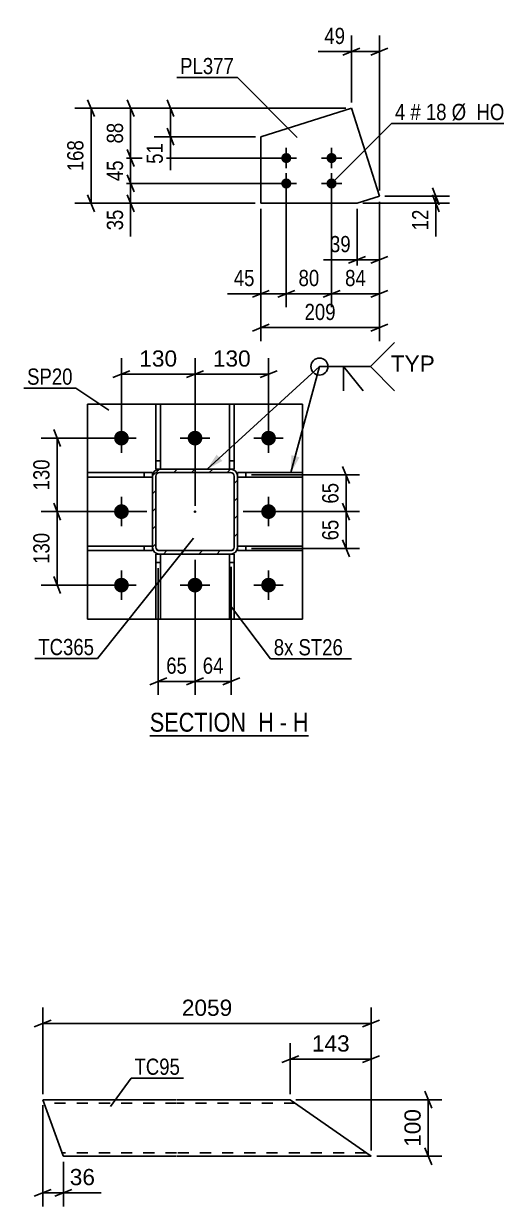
# Model space of a CAD drawing. Header units: millimetres. Extents: x 0 to 1189, y 0 to 841.
# Drawn here: x 601.3 to 684.8, y 238.6 to 447.7 of the extents above; entities that cross this region are included whole.
import ezdxf

# ---------------------------------------------------------------- set-up
doc = ezdxf.new("R2010")
doc.units = ezdxf.units.MM
doc.linetypes.add('DXK_LINE_DOT2', pattern=[3.9198, 1.9599, -1.9599])
doc.linetypes.add('DXK_LINE_DOT3', pattern=[5.9187, 2.979, -0.9799, 0.9799, -0.9799])
doc.styles.add('Arial', font='ARIAL.TTF', dxfattribs={"height": 0.2})
doc.styles.add('Arial Narrow', font='ARIALN.TTF', dxfattribs={"height": 0.2})

# ---------------------------------------------------------------- blocks, each defined once
blk = doc.blocks.new('Unknown-285407614-19 - 1730')
at = {"color": 6, "linetype": 'Continuous'}
blk.add_line((623.6, 321.77), (651.67, 321.77), dxfattribs=at)
at = {"color": 0, "linetype": 'Continuous'}
for points in [[(641.7, 322.52), (641.7, 326.02), (623.6, 326.02), (623.6, 322.52)], [(645.52, 322.52), (645.52, 326.02), (642.75, 326.02), (642.75, 322.52)], [(647.85, 322.52), (647.85, 326.02), (646.57, 326.02), (646.57, 322.52)], [(651.67, 322.52), (651.67, 326.02), (648.9, 326.02), (648.9, 322.52)]]:
    blk.add_wipeout(points, dxfattribs=at)
at = {"color": 7, "linetype": 'Continuous', "style": 'Arial Narrow'}
for s, p in [('SECTION ', (623.6, 322.52)), ('H', (642.75, 322.52)), ('H', (648.9, 322.52)), ('-', (646.57, 322.52))]:
    blk.add_text(s, height=3.34, dxfattribs=at).set_placement(p)
blk = doc.blocks.new('Part-285407614-1850 - 1730')
at = {"color": 2, "linetype": 'Continuous'}
for p, q in [((612.59, 355.34), (624.09, 355.34)), ((612.59, 355.34), (612.59, 354.54)), ((612.59, 354.54), (624.09, 354.54)), ((622.59, 354.54), (624.09, 354.54)), ((624.09, 354.54), (624.09, 355.14))]:
    blk.add_line(p, q, dxfattribs=at)
at = {"color": 7, "linetype": 'DXK_LINE_DOT2'}
for p, q in [((622.59, 355.34), (612.59, 355.34)), ((612.59, 354.54), (622.59, 354.54)), ((624.09, 355.34), (622.59, 355.34)), ((622.59, 355.34), (622.59, 354.54)), ((624.09, 355.34), (624.09, 355.34)), ((624.09, 355.34), (624.09, 355.14)), ((624.09, 354.54), (624.09, 354.54))]:
    blk.add_line(p, q, dxfattribs=at)
blk = doc.blocks.new('Part-285407614-1855 - 1730')
at = {"color": 2, "linetype": 'Continuous'}
for p, q in [((612.59, 368.34), (624.09, 368.34)), ((612.59, 368.34), (612.59, 367.54)), ((624.09, 368.34), (624.09, 367.74)), ((612.59, 367.54), (624.09, 367.54)), ((622.59, 367.54), (624.09, 367.54))]:
    blk.add_line(p, q, dxfattribs=at)
at = {"color": 7, "linetype": 'DXK_LINE_DOT2'}
for p, q in [((622.59, 368.34), (612.59, 368.34)), ((624.09, 368.34), (622.59, 368.34)), ((622.59, 368.34), (622.59, 367.54)), ((624.09, 368.34), (624.09, 368.34)), ((612.59, 367.54), (622.59, 367.54)), ((624.09, 367.74), (624.09, 367.54))]:
    blk.add_line(p, q, dxfattribs=at)
blk = doc.blocks.new('Part-285407614-1788 - 1730')
at = {"color": 2, "linetype": 'Continuous'}
for p, q in [((612.59, 380.44), (612.59, 380.44)), ((612.59, 342.44), (612.59, 380.44)), ((612.59, 380.44), (650.59, 380.44)), ((650.59, 380.44), (650.59, 380.44)), ((650.59, 380.44), (650.59, 342.44)), ((612.59, 342.44), (650.59, 342.44)), ((612.59, 342.44), (612.59, 342.44)), ((650.59, 342.44), (650.59, 342.44))]:
    blk.add_line(p, q, dxfattribs=at)
at = {"color": 7, "linetype": 'DXK_LINE_DOT2'}
for p, q in [((650.59, 380.44), (612.59, 380.44)), ((612.59, 342.44), (650.59, 342.44)), ((650.59, 342.44), (650.59, 342.44))]:
    blk.add_line(p, q, dxfattribs=at)
blk = doc.blocks.new('Part-285407614-1772 - 1730')
at = {"linetype": 'Continuous'}
h = blk.add_hatch(dxfattribs=at)
h.set_pattern_fill('', scale=0.7, style=0, pattern_type=0)
h.set_pattern_definition([(45, (625.2894, 368.941), (-1.57154, 1.57154), [])])
h.paths.add_polyline_path([(637.89, 368.94), (625.29, 368.94), (624.83, 368.85), (624.44, 368.59), (624.18, 368.2), (624.09, 367.74), (624.09, 355.14), (624.18, 354.68), (624.44, 354.29), (624.83, 354.03), (625.29, 353.94), (637.89, 353.94), (638.35, 354.03), (638.74, 354.29), (639, 354.68), (639.09, 355.14), (639.09, 367.74), (639, 368.2), (638.74, 368.59), (638.35, 368.85)])
h.paths.add_polyline_path([(638.44, 367.97), (638.49, 367.74), (638.49, 355.14), (638.44, 354.91), (638.31, 354.72), (638.12, 354.59), (637.89, 354.54), (625.29, 354.54), (625.06, 354.59), (624.87, 354.72), (624.74, 354.91), (624.69, 355.14), (624.69, 367.74), (624.74, 367.97), (624.87, 368.17), (625.06, 368.3), (625.29, 368.34), (637.89, 368.34), (638.12, 368.3), (638.31, 368.17)])
blk.add_hatch(color=246, dxfattribs=at).paths.add_polyline_path([(631.59, 361.34, -1), (631.59, 361.54, -1)])
at = {"color": 7, "linetype": 'DXK_LINE_DOT2'}
for p, q in [((624.09, 367.74), (624.18, 368.2)), ((624.83, 368.85), (625.29, 368.94)), ((625.29, 368.94), (637.89, 368.94)), ((625.29, 368.94), (625.29, 368.94)), ((637.89, 368.94), (637.89, 368.94)), ((637.89, 368.94), (638.35, 368.85)), ((639, 368.2), (639.09, 367.74)), ((624.09, 367.74), (624.09, 355.14)), ((624.74, 367.97), (624.69, 367.74)), ((624.69, 367.74), (624.69, 367.74)), ((624.69, 355.14), (624.69, 367.74)), ((624.74, 367.97), (624.74, 367.97)), ((638.44, 367.97), (638.44, 367.97)), ((638.49, 367.74), (638.44, 367.97)), ((638.49, 367.74), (638.49, 367.74)), ((638.49, 355.14), (638.49, 367.74)), ((639.09, 367.74), (639.09, 355.14)), ((624.18, 354.68), (624.09, 355.14)), ((624.18, 354.68), (624.18, 354.68)), ((624.69, 355.14), (624.69, 355.14)), ((624.69, 355.14), (624.74, 354.91)), ((624.74, 354.91), (624.87, 354.71)), ((624.87, 354.71), (625.06, 354.58)), ((625.06, 354.58), (625.29, 354.54)), ((625.29, 353.94), (625.28, 353.94)), ((625.29, 354.54), (625.29, 354.54)), ((625.29, 354.54), (637.89, 354.54)), ((625.49, 353.94), (625.29, 353.94)), ((625.29, 353.94), (625.29, 353.94)), ((637.89, 353.94), (637.69, 353.94)), ((637.89, 354.54), (638.12, 354.58)), ((637.89, 354.54), (637.89, 354.54)), ((637.89, 353.94), (637.89, 353.94)), ((637.9, 353.94), (637.89, 353.94)), ((638.12, 354.58), (638.31, 354.71)), ((638.31, 354.71), (638.44, 354.91)), ((638.44, 354.91), (638.49, 355.14)), ((638.49, 355.14), (638.49, 355.14)), ((639.09, 355.14), (639, 354.68)), ((639, 354.68), (639, 354.68))]:
    blk.add_line(p, q, dxfattribs=at)
at = {"color": 2, "linetype": 'Continuous'}
for p, q in [((624.18, 368.2), (624.09, 367.74)), ((625.29, 368.94), (624.83, 368.85)), ((624.87, 368.17), (625.06, 368.3)), ((625.06, 368.29), (624.87, 368.16)), ((625.29, 368.34), (625.06, 368.29)), ((625.06, 368.3), (625.29, 368.34)), ((625.29, 368.94), (637.89, 368.94)), ((625.29, 368.34), (625.29, 368.34)), ((625.29, 368.34), (637.89, 368.34)), ((625.29, 368.34), (637.89, 368.34)), ((638.35, 368.85), (637.89, 368.94)), ((637.89, 368.34), (637.89, 368.34)), ((638.12, 368.29), (637.89, 368.34)), ((637.89, 368.34), (638.12, 368.3)), ((638.12, 368.3), (638.31, 368.17)), ((638.31, 368.16), (638.12, 368.29)), ((639.09, 367.74), (639, 368.2)), ((624.09, 355.14), (624.09, 367.74)), ((624.69, 367.74), (624.74, 367.97)), ((624.69, 355.14), (624.69, 367.74)), ((624.74, 367.97), (624.87, 368.17)), ((624.87, 368.16), (624.74, 367.97)), ((638.31, 368.17), (638.44, 367.97)), ((638.44, 367.97), (638.31, 368.16)), ((638.44, 367.97), (638.49, 367.74)), ((638.49, 355.14), (638.49, 367.74)), ((639.09, 355.14), (639.09, 367.74)), ((624.09, 355.14), (624.18, 354.68)), ((624.74, 354.91), (624.69, 355.14)), ((624.87, 354.72), (624.74, 354.91)), ((625.28, 353.94), (624.83, 354.03)), ((624.83, 354.03), (625.29, 353.94)), ((625.06, 354.59), (624.87, 354.72)), ((625.29, 354.54), (625.06, 354.59)), ((625.29, 354.54), (637.89, 354.54)), ((625.29, 353.94), (637.89, 353.94)), ((637.69, 353.94), (625.49, 353.94)), ((638.12, 354.59), (637.89, 354.54)), ((637.89, 353.94), (638.35, 354.03)), ((638.35, 354.03), (637.9, 353.94)), ((638.31, 354.72), (638.12, 354.59)), ((638.44, 354.91), (638.31, 354.72)), ((638.49, 355.14), (638.44, 354.91)), ((639, 354.68), (639.09, 355.14))]:
    blk.add_line(p, q, dxfattribs=at)
at = {"color": 7, "linetype": 'DXK_LINE_DOT3'}
blk.add_line((631.59, 361.44), (631.59, 361.44), dxfattribs=at)
at = {"color": 246, "linetype": 'DXK_LINE_DOT2'}
blk.add_line((631.59, 361.44), (631.59, 361.44), dxfattribs=at)
at = {"color": 246, "linetype": 'Continuous'}
blk.add_circle((631.59, 361.44), 0.1, dxfattribs=at)
at = {"color": 7, "linetype": 'DXK_LINE_DOT2'}
for centre, start, end in [((625.29, 367.74), 112.5, 157.5), ((637.89, 367.74), 22.5, 67.5), ((625.29, 355.14), 224.7553, 225), ((637.89, 355.14), 314.9999, 315.2446)]:
    blk.add_arc(centre, 1.2, start, end, dxfattribs=at)
at = {"color": 2, "linetype": 'Continuous'}
for centre, start, end in [((625.29, 367.74), 112.5, 157.5), ((637.89, 367.74), 22.5, 67.5), ((625.29, 355.14), 202.5, 224.7553), ((625.29, 355.14), 202.5, 247.5), ((625.29, 355.14), 225, 247.5), ((637.89, 355.14), 292.5, 337.5), ((637.89, 355.14), 292.5, 315), ((637.89, 355.14), 315.2447, 337.5)]:
    blk.add_arc(centre, 1.2, start, end, dxfattribs=at)
blk = doc.blocks.new('Part-285407614-1860 - 1730')
at = {"color": 2, "linetype": 'Continuous'}
for p, q in [((639.09, 355.34), (650.59, 355.34)), ((639.09, 355.14), (639.09, 354.54)), ((639.09, 354.54), (640.59, 354.54)), ((650.59, 354.54), (639.09, 354.54)), ((650.59, 354.54), (650.59, 355.34))]:
    blk.add_line(p, q, dxfattribs=at)
at = {"color": 7, "linetype": 'DXK_LINE_DOT2'}
for p, q in [((639.09, 355.34), (639.09, 355.14)), ((640.59, 355.34), (639.09, 355.34)), ((639.09, 354.54), (639.09, 354.54)), ((639.09, 354.54), (639.09, 354.54)), ((640.59, 354.54), (640.59, 355.34)), ((650.59, 355.34), (640.59, 355.34)), ((640.59, 354.54), (650.59, 354.54))]:
    blk.add_line(p, q, dxfattribs=at)
blk = doc.blocks.new('Part-285407614-1865 - 1730')
at = {"color": 2, "linetype": 'Continuous'}
for p, q in [((639.09, 368.34), (639.09, 367.74)), ((639.09, 368.34), (650.59, 368.34)), ((650.59, 367.54), (650.59, 368.34)), ((639.09, 367.54), (640.59, 367.54)), ((650.59, 367.54), (639.09, 367.54))]:
    blk.add_line(p, q, dxfattribs=at)
at = {"color": 7, "linetype": 'DXK_LINE_DOT2'}
for p, q in [((640.59, 368.34), (639.09, 368.34)), ((640.59, 367.54), (640.59, 368.34)), ((650.59, 368.34), (640.59, 368.34)), ((639.09, 367.74), (639.09, 367.54)), ((639.09, 367.54), (639.09, 367.54)), ((640.59, 367.54), (650.59, 367.54))]:
    blk.add_line(p, q, dxfattribs=at)
blk = doc.blocks.new('Part-285407614-1870 - 1730')
at = {"color": 2, "linetype": 'Continuous'}
for p, q in [((624.69, 353.94), (624.69, 342.44)), ((625.29, 353.94), (624.69, 353.94)), ((625.49, 353.94), (625.49, 342.44)), ((625.49, 342.44), (624.69, 342.44))]:
    blk.add_line(p, q, dxfattribs=at)
at = {"color": 7, "linetype": 'DXK_LINE_DOT2'}
for p, q in [((624.69, 353.94), (625.49, 353.94)), ((625.49, 353.94), (625.29, 353.94)), ((624.69, 352.44), (625.49, 352.44))]:
    blk.add_line(p, q, dxfattribs=at)
blk = doc.blocks.new('Part-285407614-1875 - 1730')
at = {"color": 2, "linetype": 'Continuous'}
for p, q in [((637.69, 353.94), (637.69, 342.44)), ((638.49, 353.94), (637.89, 353.94)), ((638.49, 353.94), (638.49, 342.44)), ((638.49, 342.44), (637.69, 342.44))]:
    blk.add_line(p, q, dxfattribs=at)
at = {"color": 7, "linetype": 'DXK_LINE_DOT2'}
for p, q in [((637.69, 353.94), (638.49, 353.94)), ((637.89, 353.94), (637.69, 353.94)), ((637.69, 352.44), (638.49, 352.44))]:
    blk.add_line(p, q, dxfattribs=at)
blk = doc.blocks.new('Part-285407614-1880 - 1730')
at = {"color": 2, "linetype": 'Continuous'}
for p, q in [((624.69, 368.94), (624.69, 380.44)), ((624.69, 380.44), (625.49, 380.44)), ((625.49, 368.94), (625.49, 380.44)), ((625.28, 368.94), (624.69, 368.94)), ((625.29, 368.94), (624.69, 368.94))]:
    blk.add_line(p, q, dxfattribs=at)
at = {"color": 7, "linetype": 'DXK_LINE_DOT2'}
for p, q in [((624.69, 370.44), (625.49, 370.44)), ((624.69, 368.94), (624.69, 368.94)), ((625.49, 368.94), (625.28, 368.94)), ((625.49, 368.94), (625.29, 368.94)), ((625.49, 368.94), (625.49, 368.94))]:
    blk.add_line(p, q, dxfattribs=at)
blk = doc.blocks.new('Part-285407614-1885 - 1730')
at = {"color": 2, "linetype": 'Continuous'}
for p, q in [((637.69, 368.94), (637.69, 380.44)), ((637.69, 380.44), (638.49, 380.44)), ((638.49, 368.94), (638.49, 380.44)), ((638.49, 368.94), (637.89, 368.94)), ((638.49, 368.94), (637.9, 368.94))]:
    blk.add_line(p, q, dxfattribs=at)
at = {"color": 7, "linetype": 'DXK_LINE_DOT2'}
for p, q in [((637.69, 370.44), (638.49, 370.44)), ((637.69, 368.94), (637.69, 368.94)), ((637.9, 368.94), (637.69, 368.94)), ((637.89, 368.94), (637.69, 368.94)), ((638.49, 368.94), (638.49, 368.94))]:
    blk.add_line(p, q, dxfattribs=at)
blk = doc.blocks.new('Bolt-285407614-1898 - 1730')
at = {"linetype": 'Continuous'}
for points in [[(618.59, 373.14), (618.32, 373.17), (618.06, 373.25), (617.83, 373.39), (617.62, 373.57), (617.46, 373.79), (617.35, 374.04), (617.3, 374.3), (617.3, 374.57), (617.35, 374.84), (617.46, 375.09), (617.62, 375.31), (617.83, 375.49), (618.06, 375.63), (618.32, 375.71), (618.59, 375.74), (618.86, 375.71), (619.12, 375.63), (619.35, 375.49), (619.56, 375.31), (619.72, 375.09), (619.83, 374.84), (619.88, 374.57), (619.88, 374.3), (619.83, 374.04), (619.72, 373.79), (619.56, 373.57), (619.35, 373.39), (619.12, 373.25), (618.86, 373.17)], [(631.59, 373.14), (631.32, 373.17), (631.06, 373.25), (630.83, 373.39), (630.62, 373.57), (630.46, 373.79), (630.35, 374.04), (630.3, 374.3), (630.3, 374.57), (630.35, 374.84), (630.46, 375.09), (630.62, 375.31), (630.83, 375.49), (631.06, 375.63), (631.32, 375.71), (631.59, 375.74), (631.86, 375.71), (632.12, 375.63), (632.35, 375.49), (632.56, 375.31), (632.72, 375.09), (632.83, 374.84), (632.88, 374.57), (632.88, 374.3), (632.83, 374.04), (632.72, 373.79), (632.56, 373.57), (632.35, 373.39), (632.12, 373.25), (631.86, 373.17)], [(644.59, 373.14), (644.32, 373.17), (644.06, 373.25), (643.83, 373.39), (643.62, 373.57), (643.46, 373.79), (643.35, 374.04), (643.3, 374.3), (643.3, 374.57), (643.35, 374.84), (643.46, 375.09), (643.62, 375.31), (643.83, 375.49), (644.06, 375.63), (644.32, 375.71), (644.59, 375.74), (644.86, 375.71), (645.12, 375.63), (645.35, 375.49), (645.56, 375.31), (645.72, 375.09), (645.83, 374.84), (645.88, 374.57), (645.88, 374.3), (645.83, 374.04), (645.72, 373.79), (645.56, 373.57), (645.35, 373.39), (645.12, 373.25), (644.86, 373.17)], [(618.59, 360.14), (618.32, 360.17), (618.06, 360.25), (617.83, 360.39), (617.62, 360.57), (617.46, 360.79), (617.35, 361.04), (617.3, 361.3), (617.3, 361.57), (617.35, 361.84), (617.46, 362.09), (617.62, 362.31), (617.83, 362.49), (618.06, 362.63), (618.32, 362.71), (618.59, 362.74), (618.86, 362.71), (619.12, 362.63), (619.35, 362.49), (619.56, 362.31), (619.72, 362.09), (619.83, 361.84), (619.88, 361.57), (619.88, 361.3), (619.83, 361.04), (619.72, 360.79), (619.56, 360.57), (619.35, 360.39), (619.12, 360.25), (618.86, 360.17)], [(644.59, 360.14), (644.32, 360.17), (644.06, 360.25), (643.83, 360.39), (643.62, 360.57), (643.46, 360.79), (643.35, 361.04), (643.3, 361.3), (643.3, 361.57), (643.35, 361.84), (643.46, 362.09), (643.62, 362.31), (643.83, 362.49), (644.06, 362.63), (644.32, 362.71), (644.59, 362.74), (644.86, 362.71), (645.12, 362.63), (645.35, 362.49), (645.56, 362.31), (645.72, 362.09), (645.83, 361.84), (645.88, 361.57), (645.88, 361.3), (645.83, 361.04), (645.72, 360.79), (645.56, 360.57), (645.35, 360.39), (645.12, 360.25), (644.86, 360.17)], [(618.59, 347.14), (618.32, 347.17), (618.06, 347.25), (617.83, 347.39), (617.62, 347.57), (617.46, 347.79), (617.35, 348.04), (617.3, 348.3), (617.3, 348.57), (617.35, 348.84), (617.46, 349.09), (617.62, 349.31), (617.83, 349.49), (618.06, 349.63), (618.32, 349.71), (618.59, 349.74), (618.86, 349.71), (619.12, 349.63), (619.35, 349.49), (619.56, 349.31), (619.72, 349.09), (619.83, 348.84), (619.88, 348.57), (619.88, 348.3), (619.83, 348.04), (619.72, 347.79), (619.56, 347.57), (619.35, 347.39), (619.12, 347.25), (618.86, 347.17)], [(631.59, 347.14), (631.32, 347.17), (631.06, 347.25), (630.83, 347.39), (630.62, 347.57), (630.46, 347.79), (630.35, 348.04), (630.3, 348.3), (630.3, 348.57), (630.35, 348.84), (630.46, 349.09), (630.62, 349.31), (630.83, 349.49), (631.06, 349.63), (631.32, 349.71), (631.59, 349.74), (631.86, 349.71), (632.12, 349.63), (632.35, 349.49), (632.56, 349.31), (632.72, 349.09), (632.83, 348.84), (632.88, 348.57), (632.88, 348.3), (632.83, 348.04), (632.72, 347.79), (632.56, 347.57), (632.35, 347.39), (632.12, 347.25), (631.86, 347.17)], [(644.59, 347.14), (644.32, 347.17), (644.06, 347.25), (643.83, 347.39), (643.62, 347.57), (643.46, 347.79), (643.35, 348.04), (643.3, 348.3), (643.3, 348.57), (643.35, 348.84), (643.46, 349.09), (643.62, 349.31), (643.83, 349.49), (644.06, 349.63), (644.32, 349.71), (644.59, 349.74), (644.86, 349.71), (645.12, 349.63), (645.35, 349.49), (645.56, 349.31), (645.72, 349.09), (645.83, 348.84), (645.88, 348.57), (645.88, 348.3), (645.83, 348.04), (645.72, 347.79), (645.56, 347.57), (645.35, 347.39), (645.12, 347.25), (644.86, 347.17)]]:
    blk.add_hatch(color=1, dxfattribs=at).paths.add_polyline_path(points)
at = {"color": 1, "linetype": 'Continuous'}
for p, q in [((618.59, 377.04), (618.59, 371.84)), ((631.59, 377.04), (631.59, 371.84)), ((644.59, 377.04), (644.59, 371.84)), ((621.19, 374.44), (615.99, 374.44)), ((634.19, 374.44), (628.99, 374.44)), ((647.19, 374.44), (641.99, 374.44)), ((618.59, 364.04), (618.59, 358.84)), ((644.59, 364.04), (644.59, 358.84)), ((621.19, 361.44), (615.99, 361.44)), ((647.19, 361.44), (641.99, 361.44)), ((618.59, 351.04), (618.59, 345.84)), ((631.59, 351.04), (631.59, 345.84)), ((644.59, 351.04), (644.59, 345.84)), ((621.19, 348.44), (615.99, 348.44)), ((634.19, 348.44), (628.99, 348.44)), ((647.19, 348.44), (641.99, 348.44))]:
    blk.add_line(p, q, dxfattribs=at)
blk = doc.blocks.new('Bolt-285407614-8627 - 8593')
at = {"linetype": 'Continuous'}
for points in [[(646.82, 423.98, -1), (648.62, 423.98, -1)], [(654.82, 423.98, -1), (656.62, 423.98, -1)], [(646.82, 419.48, -1), (648.62, 419.48, -1)], [(654.82, 419.48, -1), (656.62, 419.48, -1)]]:
    blk.add_hatch(color=1, dxfattribs=at).paths.add_polyline_path(points)
at = {"color": 1, "linetype": 'Continuous'}
for p, q in [((647.72, 422.18), (647.72, 425.78)), ((655.72, 422.18), (655.72, 425.78)), ((649.52, 423.98), (645.92, 423.98)), ((657.52, 423.98), (653.92, 423.98)), ((647.72, 417.68), (647.72, 421.28)), ((655.72, 417.68), (655.72, 421.28)), ((649.52, 419.48), (645.92, 419.48)), ((657.52, 419.48), (653.92, 419.48))]:
    blk.add_line(p, q, dxfattribs=at)
blk = doc.blocks.new('Part-285407614-8632 - 8593')
at = {"color": 2, "linetype": 'Continuous'}
for p, q in [((659.23, 432.8), (643.25, 427.74)), ((664.16, 417.23), (659.23, 432.8)), ((643.25, 427.74), (643.22, 415.98)), ((660.22, 415.98), (664.16, 417.23)), ((643.22, 415.98), (660.22, 415.98))]:
    blk.add_line(p, q, dxfattribs=at)
blk = doc.blocks.new('Part-285407614-8760 - 8754')
at = {"color": 2, "linetype": 'Continuous'}
for p, q in [((628.33, 257.43), (604.69, 257.43)), ((608.3, 247.52), (604.69, 257.43)), ((648.43, 257.43), (628.43, 257.43)), ((648.43, 257.43), (662.71, 247.43)), ((608.33, 247.43), (608.3, 247.52)), ((628.33, 247.43), (608.33, 247.43)), ((662.71, 247.43), (628.43, 247.43))]:
    blk.add_line(p, q, dxfattribs=at)
at = {"color": 7, "linetype": 'DXK_LINE_DOT2'}
for p, q in [((628.33, 256.83), (604.91, 256.83)), ((649.29, 256.83), (628.43, 256.83)), ((628.33, 248.03), (608.11, 248.03)), ((608.33, 247.43), (608.3, 247.52)), ((661.86, 248.03), (628.43, 248.03))]:
    blk.add_line(p, q, dxfattribs=at)
blk = doc.blocks.new('StraightDimension-285407614-1914 - 1730')
at = {"color": 7, "linetype": 'Continuous'}
for p, q in [((607.83, 372.94), (606.63, 375.94)), ((617.59, 374.44), (604.38, 374.44)), ((607.23, 361.44), (607.23, 374.44)), ((606.63, 362.94), (607.83, 359.94)), ((623.09, 361.44), (604.38, 361.44))]:
    blk.add_line(p, q, dxfattribs=at)
at = {"color": 0}
blk.add_wipeout([(606.48, 371.28), (602.28, 371.28), (602.28, 364.6), (606.48, 364.6)], dxfattribs=at)
at = {"color": 3, "style": 'Arial Narrow'}
blk.add_text('130', height=2.863, rotation=90.0002, dxfattribs=at).set_placement((605.88, 365.2))
blk = doc.blocks.new('StraightDimension-285407614-1922 - 1730')
at = {"color": 7, "linetype": 'Continuous'}
for p, q in [((607.83, 359.94), (606.63, 362.94)), ((623.09, 361.44), (604.38, 361.44)), ((607.23, 348.44), (607.23, 361.44)), ((606.63, 349.94), (607.83, 346.94)), ((617.59, 348.44), (604.38, 348.44))]:
    blk.add_line(p, q, dxfattribs=at)
at = {"color": 0}
blk.add_wipeout([(606.48, 358.28), (602.28, 358.28), (602.28, 351.6), (606.48, 351.6)], dxfattribs=at)
at = {"color": 3, "style": 'Arial Narrow'}
blk.add_text('130', height=2.863, rotation=90.0002, dxfattribs=at).set_placement((605.88, 352.2))
blk = doc.blocks.new('StraightDimension-285407614-1934 - 1730')
at = {"color": 7, "linetype": 'Continuous'}
for p, q in [((657.68, 362.94), (658.88, 359.94)), ((640.09, 361.44), (660.68, 361.44)), ((658.28, 354.94), (658.28, 361.44)), ((658.88, 353.44), (657.68, 356.44)), ((641.59, 354.94), (660.68, 354.94))]:
    blk.add_line(p, q, dxfattribs=at)
at = {"color": 0}
blk.add_wipeout([(657.53, 360.62), (653.33, 360.62), (653.33, 355.76), (657.53, 355.76)], dxfattribs=at)
at = {"color": 3, "style": 'Arial Narrow'}
blk.add_text('65', height=2.863, rotation=90.0002, dxfattribs=at).set_placement((656.93, 356.36))
blk = doc.blocks.new('StraightDimension-285407614-1939 - 1730')
at = {"color": 7, "linetype": 'Continuous'}
for p, q in [((657.68, 369.44), (658.88, 366.44)), ((641.59, 367.94), (660.68, 367.94)), ((658.28, 361.44), (658.28, 367.94)), ((658.88, 359.94), (657.68, 362.94)), ((640.09, 361.44), (660.68, 361.44))]:
    blk.add_line(p, q, dxfattribs=at)
at = {"color": 0}
blk.add_wipeout([(657.53, 367.12), (653.33, 367.12), (653.33, 362.26), (657.53, 362.26)], dxfattribs=at)
at = {"color": 3, "style": 'Arial Narrow'}
blk.add_text('65', height=2.863, rotation=90.0002, dxfattribs=at).set_placement((656.93, 362.86))
blk = doc.blocks.new('StraightDimension-285407614-1944 - 1730')
at = {"color": 7, "linetype": 'Continuous'}
for p, q in [((631.59, 352.94), (631.59, 329.02)), ((638, 351.66), (638, 329.02)), ((630.09, 330.82), (633.09, 332.02)), ((631.59, 331.42), (638, 331.42)), ((639.5, 332.02), (636.5, 330.82))]:
    blk.add_line(p, q, dxfattribs=at)
at = {"color": 0}
blk.add_wipeout([(637.22, 332.17), (637.22, 336.37), (632.36, 336.37), (632.36, 332.17)], dxfattribs=at)
at = {"color": 3, "style": 'Arial Narrow'}
blk.add_text('64', height=2.863, dxfattribs=at).set_placement((632.96, 332.77))
blk = doc.blocks.new('StraightDimension-285407614-41133 - 1730')
at = {"color": 7, "linetype": 'Continuous'}
for p, q in [((618.59, 375.44), (618.59, 388.59)), ((631.59, 362.44), (631.59, 388.59)), ((620.09, 386.34), (617.09, 385.14)), ((618.59, 385.74), (631.59, 385.74)), ((630.09, 385.14), (633.09, 386.34))]:
    blk.add_line(p, q, dxfattribs=at)
at = {"color": 0}
blk.add_wipeout([(629.02, 386.49), (629.02, 390.69), (621.15, 390.69), (621.15, 386.49)], dxfattribs=at)
at = {"color": 3, "style": 'Arial'}
blk.add_text('130', height=2.865, dxfattribs=at).set_placement((621.75, 387.09))
blk = doc.blocks.new('StraightDimension-285407614-1952 - 1730')
at = {"color": 7, "linetype": 'Continuous'}
for p, q in [((625.09, 351.44), (625.09, 329.02)), ((631.59, 352.94), (631.59, 329.02)), ((623.59, 330.82), (626.59, 332.02)), ((625.09, 331.42), (631.59, 331.42)), ((633.09, 332.02), (630.09, 330.82))]:
    blk.add_line(p, q, dxfattribs=at)
at = {"color": 0}
blk.add_wipeout([(630.77, 332.17), (630.77, 336.37), (625.91, 336.37), (625.91, 332.17)], dxfattribs=at)
at = {"color": 3, "style": 'Arial Narrow'}
blk.add_text('65', height=2.863, dxfattribs=at).set_placement((626.51, 332.77))
blk = doc.blocks.new('StraightDimension-285407614-41132 - 1730')
at = {"color": 7, "linetype": 'Continuous'}
for p, q in [((631.59, 362.44), (631.59, 388.59)), ((644.59, 375.44), (644.59, 388.59)), ((633.09, 386.34), (630.09, 385.14)), ((631.59, 385.74), (644.59, 385.74)), ((643.09, 385.14), (646.09, 386.34))]:
    blk.add_line(p, q, dxfattribs=at)
at = {"color": 0}
blk.add_wipeout([(642.02, 386.49), (642.02, 390.69), (634.15, 390.69), (634.15, 386.49)], dxfattribs=at)
at = {"color": 3, "style": 'Arial'}
blk.add_text('130', height=2.865, dxfattribs=at).set_placement((634.75, 387.09))
blk = doc.blocks.new('StraightDimension-285407614-8663 - 8593')
at = {"color": 7, "linetype": 'Continuous'}
for p, q in [((619.62, 434.3), (620.82, 431.3)), ((658.23, 432.8), (617.37, 432.8)), ((620.22, 423.98), (620.22, 432.8)), ((620.82, 422.48), (619.62, 425.48)), ((646.72, 423.98), (617.37, 423.98))]:
    blk.add_line(p, q, dxfattribs=at)
at = {"color": 0}
blk.add_wipeout([(619.47, 430.82), (615.27, 430.82), (615.27, 425.96), (619.47, 425.96)], dxfattribs=at)
at = {"color": 3, "style": 'Arial Narrow'}
blk.add_text('88', height=2.863, rotation=90.0002, dxfattribs=at).set_placement((618.87, 426.56))
blk = doc.blocks.new('StraightDimension-285407614-8643 - 8593')
at = {"color": 7, "linetype": 'Continuous'}
for p, q in [((619.62, 420.98), (620.82, 417.98)), ((646.72, 419.48), (617.37, 419.48)), ((620.22, 415.98), (620.22, 419.48)), ((620.82, 414.48), (619.62, 417.48)), ((642.22, 415.98), (617.37, 415.98))]:
    blk.add_line(p, q, dxfattribs=at)
at = {"color": 0}
blk.add_wipeout([(619.47, 415.46), (615.27, 415.46), (615.27, 410.6), (619.47, 410.6)], dxfattribs=at)
at = {"color": 7, "linetype": 'Continuous'}
blk.add_line((620.22, 415.98), (620.22, 410.08), dxfattribs=at)
blk.add_line((620.22, 415.98), (620.22, 410.08), dxfattribs=at)
at = {"color": 3, "style": 'Arial Narrow'}
blk.add_text('35', height=2.863, rotation=90.0002, dxfattribs=at).set_placement((618.87, 411.2))
blk = doc.blocks.new('StraightDimension-285407614-8691 - 8593')
at = {"color": 7, "linetype": 'Continuous'}
for p, q in [((647.72, 418.48), (647.72, 397.58)), ((655.72, 418.48), (655.72, 397.58)), ((646.22, 399.38), (649.22, 400.58)), ((647.72, 399.98), (655.72, 399.98)), ((657.22, 400.58), (654.22, 399.38))]:
    blk.add_line(p, q, dxfattribs=at)
at = {"color": 0}
blk.add_wipeout([(654.15, 400.73), (654.15, 404.93), (649.29, 404.93), (649.29, 400.73)], dxfattribs=at)
at = {"color": 3, "style": 'Arial Narrow'}
blk.add_text('80', height=2.863, dxfattribs=at).set_placement((649.89, 401.33))
blk = doc.blocks.new('StraightDimension-285407614-8634 - 8593')
at = {"color": 7, "linetype": 'Continuous'}
for p, q in [((613.82, 431.3), (612.62, 434.3)), ((658.23, 432.8), (610.37, 432.8)), ((613.22, 415.98), (613.22, 432.8)), ((612.62, 417.48), (613.82, 414.48)), ((642.22, 415.98), (610.37, 415.98))]:
    blk.add_line(p, q, dxfattribs=at)
at = {"color": 0}
blk.add_wipeout([(612.47, 427.73), (608.27, 427.73), (608.27, 421.05), (612.47, 421.05)], dxfattribs=at)
at = {"color": 3, "style": 'Arial Narrow'}
blk.add_text('168', height=2.863, rotation=90.0002, dxfattribs=at).set_placement((611.87, 421.65))
blk = doc.blocks.new('StraightDimension-285407614-8653 - 8593')
at = {"color": 7, "linetype": 'Continuous'}
for p, q in [((619.62, 425.48), (620.82, 422.48)), ((646.72, 423.98), (617.37, 423.98)), ((620.22, 419.48), (620.22, 423.98)), ((620.82, 417.98), (619.62, 420.98)), ((646.72, 419.48), (617.37, 419.48))]:
    blk.add_line(p, q, dxfattribs=at)
at = {"color": 0}
blk.add_wipeout([(619.47, 424.16), (615.27, 424.16), (615.27, 419.3), (619.47, 419.3)], dxfattribs=at)
at = {"color": 3, "style": 'Arial Narrow'}
blk.add_text('45', height=2.863, rotation=90.0002, dxfattribs=at).set_placement((618.87, 419.9))
blk = doc.blocks.new('StraightDimension-285407614-8672 - 8593')
at = {"color": 7, "linetype": 'Continuous'}
for p, q in [((643.22, 414.98), (643.22, 391.58)), ((664.16, 416.23), (664.16, 391.58)), ((644.72, 394.58), (641.72, 393.38)), ((643.22, 393.98), (664.16, 393.98)), ((662.66, 393.38), (665.66, 394.58))]:
    blk.add_line(p, q, dxfattribs=at)
at = {"color": 0}
blk.add_wipeout([(657.03, 394.73), (657.03, 398.93), (650.35, 398.93), (650.35, 394.73)], dxfattribs=at)
at = {"color": 3, "style": 'Arial Narrow'}
blk.add_text('209', height=2.863, dxfattribs=at).set_placement((650.95, 395.33))
blk = doc.blocks.new('StraightDimension-285407614-8728 - 8593')
at = {"color": 7, "linetype": 'Continuous'}
for p, q in [((660.22, 414.98), (660.22, 403.58)), ((664.16, 416.23), (664.16, 403.58)), ((658.72, 405.38), (661.72, 406.58)), ((660.22, 405.98), (664.16, 405.98)), ((665.66, 406.58), (662.66, 405.38))]:
    blk.add_line(p, q, dxfattribs=at)
at = {"color": 0}
blk.add_wipeout([(659.69, 406.73), (659.69, 410.93), (654.84, 410.93), (654.84, 406.73)], dxfattribs=at)
at = {"color": 7, "linetype": 'Continuous'}
blk.add_line((660.22, 405.98), (654.31, 405.98), dxfattribs=at)
blk.add_line((660.22, 405.98), (654.31, 405.98), dxfattribs=at)
at = {"color": 3, "style": 'Arial Narrow'}
blk.add_text('39', height=2.863, dxfattribs=at).set_placement((655.44, 407.33))
blk = doc.blocks.new('StraightDimension-285407614-8681 - 8593')
at = {"color": 7, "linetype": 'Continuous'}
for p, q in [((647.72, 418.48), (647.72, 397.58)), ((643.22, 414.98), (643.22, 397.58)), ((641.72, 399.38), (644.72, 400.58)), ((643.22, 399.98), (647.72, 399.98)), ((649.22, 400.58), (646.22, 399.38))]:
    blk.add_line(p, q, dxfattribs=at)
at = {"color": 0}
blk.add_wipeout([(642.69, 400.73), (642.69, 404.93), (637.84, 404.93), (637.84, 400.73)], dxfattribs=at)
at = {"color": 7, "linetype": 'Continuous'}
blk.add_line((643.22, 399.98), (637.31, 399.98), dxfattribs=at)
blk.add_line((643.22, 399.98), (637.31, 399.98), dxfattribs=at)
at = {"color": 3, "style": 'Arial Narrow'}
blk.add_text('45', height=2.863, dxfattribs=at).set_placement((638.44, 401.33))
blk = doc.blocks.new('StraightDimension-285407614-8701 - 8593')
at = {"color": 7, "linetype": 'Continuous'}
for p, q in [((655.72, 418.48), (655.72, 397.58)), ((664.16, 416.23), (664.16, 397.58)), ((654.22, 399.38), (657.22, 400.58)), ((655.72, 399.98), (664.16, 399.98)), ((665.66, 400.58), (662.66, 399.38))]:
    blk.add_line(p, q, dxfattribs=at)
at = {"color": 0}
blk.add_wipeout([(662.37, 400.73), (662.37, 404.93), (657.51, 404.93), (657.51, 400.73)], dxfattribs=at)
at = {"color": 3, "style": 'Arial Narrow'}
blk.add_text('84', height=2.863, dxfattribs=at).set_placement((658.11, 401.33))
blk = doc.blocks.new('StraightDimension-285407614-8710 - 8593')
at = {"color": 7, "linetype": 'Continuous'}
for p, q in [((626.65, 434.3), (627.85, 431.3)), ((658.23, 432.8), (624.4, 432.8)), ((627.25, 427.74), (627.25, 432.8)), ((627.85, 426.24), (626.65, 429.24)), ((642.25, 427.74), (624.4, 427.74))]:
    blk.add_line(p, q, dxfattribs=at)
at = {"color": 0}
blk.add_wipeout([(626.5, 427.21), (622.3, 427.21), (622.3, 422.36), (626.5, 422.36)], dxfattribs=at)
at = {"color": 7, "linetype": 'Continuous'}
blk.add_line((627.25, 427.74), (627.25, 421.83), dxfattribs=at)
blk.add_line((627.25, 427.74), (627.25, 421.83), dxfattribs=at)
at = {"color": 3, "style": 'Arial Narrow'}
blk.add_text('51', height=2.863, rotation=90.0002, dxfattribs=at).set_placement((625.9, 422.96))
blk = doc.blocks.new('StraightDimension-285407614-8719 - 8593')
at = {"color": 7, "linetype": 'Continuous'}
for p, q in [((673.56, 418.73), (674.76, 415.73)), ((665.16, 417.23), (676.56, 417.23)), ((674.76, 414.48), (673.56, 417.48)), ((674.16, 415.98), (674.16, 417.23)), ((661.22, 415.98), (676.56, 415.98))]:
    blk.add_line(p, q, dxfattribs=at)
at = {"color": 0}
blk.add_wipeout([(673.41, 415.46), (669.21, 415.46), (669.21, 410.6), (673.41, 410.6)], dxfattribs=at)
at = {"color": 7, "linetype": 'Continuous'}
blk.add_line((674.16, 415.98), (674.16, 410.08), dxfattribs=at)
blk.add_line((674.16, 415.98), (674.16, 410.08), dxfattribs=at)
at = {"color": 3, "style": 'Arial Narrow'}
blk.add_text('12', height=2.863, rotation=90.0002, dxfattribs=at).set_placement((672.81, 411.2))
blk = doc.blocks.new('StraightDimension-285407614-8737 - 8593')
at = {"color": 7, "linetype": 'Continuous'}
for p, q in [((659.23, 433.8), (659.23, 445.65)), ((664.16, 418.23), (664.16, 445.65)), ((657.73, 442.2), (660.73, 443.4)), ((659.23, 442.8), (664.16, 442.8)), ((665.66, 443.4), (662.66, 442.2))]:
    blk.add_line(p, q, dxfattribs=at)
at = {"color": 0}
blk.add_wipeout([(658.71, 443.55), (658.71, 447.75), (653.85, 447.75), (653.85, 443.55)], dxfattribs=at)
at = {"color": 7, "linetype": 'Continuous'}
blk.add_line((659.23, 442.8), (653.33, 442.8), dxfattribs=at)
blk.add_line((659.23, 442.8), (653.33, 442.8), dxfattribs=at)
at = {"color": 3, "style": 'Arial Narrow'}
blk.add_text('49', height=2.863, dxfattribs=at).set_placement((654.45, 444.15))
blk = doc.blocks.new('StraightDimension-285407614-8787 - 8754')
at = {"color": 7, "linetype": 'Continuous'}
for p, q in [((604.69, 258.43), (604.69, 273.76)), ((662.71, 248.43), (662.71, 273.76)), ((606.19, 271.51), (603.19, 270.31)), ((604.69, 270.91), (662.71, 270.91)), ((661.21, 270.31), (664.21, 271.51))]:
    blk.add_line(p, q, dxfattribs=at)
at = {"color": 0}
blk.add_wipeout([(638.75, 271.66), (638.75, 275.86), (628.66, 275.86), (628.66, 271.66)], dxfattribs=at)
at = {"color": 3, "style": 'Arial'}
blk.add_text('2059', height=2.865, dxfattribs=at).set_placement((629.26, 272.26))
blk = doc.blocks.new('StraightDimension-285407614-8763 - 8754')
at = {"color": 7, "linetype": 'Continuous'}
for p, q in [((649.43, 257.43), (675.21, 257.43)), ((672.21, 258.93), (673.41, 255.93)), ((672.81, 247.43), (672.81, 257.43)), ((663.71, 247.43), (675.21, 247.43)), ((673.41, 245.93), (672.21, 248.93))]:
    blk.add_line(p, q, dxfattribs=at)
at = {"color": 0}
blk.add_wipeout([(672.06, 256.36), (667.86, 256.36), (667.86, 248.49), (672.06, 248.49)], dxfattribs=at)
at = {"color": 3, "style": 'Arial'}
blk.add_text('100', height=2.865, rotation=90.0002, dxfattribs=at).set_placement((671.46, 249.09))
blk = doc.blocks.new('StraightDimension-285407614-8825 - 8754')
at = {"color": 7, "linetype": 'Continuous'}
for p, q in [((604.69, 256.43), (604.69, 238.56)), ((608.33, 246.43), (608.33, 238.56)), ((603.19, 240.36), (606.19, 241.56)), ((604.69, 240.96), (608.33, 240.96)), ((609.83, 241.56), (606.83, 240.36))]:
    blk.add_line(p, q, dxfattribs=at)
at = {"color": 0}
blk.add_wipeout([(614.51, 241.71), (614.51, 245.91), (608.86, 245.91), (608.86, 241.71)], dxfattribs=at)
at = {"color": 7, "linetype": 'Continuous'}
blk.add_line((608.33, 240.96), (615.03, 240.96), dxfattribs=at)
blk.add_line((608.33, 240.96), (615.03, 240.96), dxfattribs=at)
at = {"color": 3, "style": 'Arial'}
blk.add_text('36', height=2.865, dxfattribs=at).set_placement((609.46, 242.31))
blk = doc.blocks.new('StraightDimension-285407614-8801 - 8754')
at = {"color": 7, "linetype": 'Continuous'}
for p, q in [((648.43, 258.43), (648.43, 267.44)), ((662.71, 248.43), (662.71, 267.44)), ((649.93, 265.19), (646.93, 263.99)), ((648.43, 264.59), (662.71, 264.59)), ((661.21, 263.99), (664.21, 265.19))]:
    blk.add_line(p, q, dxfattribs=at)
at = {"color": 0}
blk.add_wipeout([(659.51, 265.34), (659.51, 269.54), (651.64, 269.54), (651.64, 265.34)], dxfattribs=at)
at = {"color": 3, "style": 'Arial'}
blk.add_text('143', height=2.865, dxfattribs=at).set_placement((652.24, 265.94))
blk = doc.blocks.new('Mark-285407614-1784 - 1730')
at = {"color": 0}
blk.add_wipeout([(609.96, 383.89), (609.96, 386.89), (601.92, 386.89), (601.92, 383.89)], dxfattribs=at)
blk.add_wipeout([(609.96, 383.89), (609.96, 386.89), (601.92, 386.89), (601.92, 383.89)], dxfattribs=at)
at = {"color": 30, "linetype": 'Continuous'}
for p in [(601.32, 383.29), (616.36, 379.39)]:
    blk.add_line(p, (610.56, 383.29), dxfattribs=at)
at = {"color": 3, "style": 'Arial Narrow'}
blk.add_text('SP20', height=2.863, dxfattribs=at).set_placement((601.92, 383.89))
blk = doc.blocks.new('Mark-285407614-1768 - 1730')
at = {"color": 0}
blk.add_wipeout([(613.76, 336.06), (613.76, 339.06), (603.9, 339.06), (603.9, 336.06)], dxfattribs=at)
blk.add_wipeout([(613.76, 336.06), (613.76, 339.06), (603.9, 339.06), (603.9, 336.06)], dxfattribs=at)
at = {"color": 30, "linetype": 'Continuous'}
for p in [(631.33, 356.74), (603.3, 335.46)]:
    blk.add_line(p, (614.36, 335.46), dxfattribs=at)
at = {"color": 3, "style": 'Arial Narrow'}
blk.add_text('TC365', height=2.863, dxfattribs=at).set_placement((603.9, 336.06))
blk = doc.blocks.new('WeldMark-285407614-1957 - 1730')
at = {"linetype": 'Continuous'}
for points in [[(636.43, 370.41), (633.71, 368.94), (635.42, 371.52)], [(650.05, 371.04), (648.55, 368.34), (648.6, 371.43)]]:
    blk.add_hatch(color=30, dxfattribs=at).paths.add_polyline_path(points)
at = {"color": 30, "linetype": 'Continuous'}
for p, q in [((633.71, 368.94), (653.57, 387.09)), ((648.55, 368.34), (653.57, 387.09)), ((653.57, 387.09), (662.57, 387.09))]:
    blk.add_line(p, q, dxfattribs=at)
at = {"color": 3, "linetype": 'Continuous'}
for q in [(661.28, 382.8), (657.85, 382.8)]:
    blk.add_line((657.85, 387.09), q, dxfattribs=at)
for start, end in [(90, 270), (270, 90)]:
    blk.add_arc((653.57, 387.09), 1.5, start, end, dxfattribs=at)
at = {"color": 0, "linetype": 'Continuous'}
blk.add_wipeout([(673.94, 386.19), (673.94, 389.19), (666.17, 389.19), (666.17, 386.19)], dxfattribs=at)
blk.add_wipeout([(673.94, 386.19), (673.94, 389.19), (666.17, 389.19), (666.17, 386.19)], dxfattribs=at)
at = {"color": 3, "linetype": 'Continuous'}
for q in [(666.85, 391.38), (666.85, 382.8)]:
    blk.add_line((662.57, 387.09), q, dxfattribs=at)
at = {"color": 3, "linetype": 'Continuous', "style": 'Arial'}
blk.add_text('TYP', height=2.865, dxfattribs=at).set_placement((666.17, 386.19))
blk = doc.blocks.new('MarkSet-285407614-2017 - 1730')
at = {"color": 0}
blk.add_wipeout([(648.97, 336.02), (648.97, 339.02), (645.5, 339.02), (645.5, 336.02)], dxfattribs=at)
blk.add_wipeout([(648.97, 336.02), (648.97, 339.02), (645.5, 339.02), (645.5, 336.02)], dxfattribs=at)
at = {"color": 30, "linetype": 'Continuous'}
blk.add_line((637.88, 344.77), (644.9, 335.42), dxfattribs=at)
at = {"color": 0}
blk.add_wipeout([(657.72, 336.02), (657.72, 339.02), (649.87, 339.02), (649.87, 336.02)], dxfattribs=at)
blk.add_wipeout([(657.72, 336.02), (657.72, 339.02), (649.87, 339.02), (649.87, 336.02)], dxfattribs=at)
at = {"color": 30, "linetype": 'Continuous'}
blk.add_line((644.9, 335.42), (659.22, 335.42), dxfattribs=at)
at = {"color": 3, "style": 'Arial Narrow'}
for s, p in [('8x', (645.5, 336.02)), ('ST26', (649.87, 336.02))]:
    blk.add_text(s, height=2.863, dxfattribs=at).set_placement(p)
blk = doc.blocks.new('Mark-285407614-8623 - 8593')
at = {"color": 0}
blk.add_wipeout([(668.75, 430.69), (668.75, 433.69), (666.92, 433.69), (666.92, 430.69)], dxfattribs=at)
blk.add_wipeout([(668.75, 430.69), (668.75, 433.69), (666.92, 433.69), (666.92, 430.69)], dxfattribs=at)
at = {"color": 7, "linetype": 'Continuous'}
blk.add_line((655.72, 419.48), (666.32, 430.09), dxfattribs=at)
at = {"color": 0}
blk.add_wipeout([(671.48, 430.69), (671.48, 433.69), (669.65, 433.69), (669.65, 430.69)], dxfattribs=at)
blk.add_wipeout([(671.48, 430.69), (671.48, 433.69), (669.65, 433.69), (669.65, 430.69)], dxfattribs=at)
at = {"color": 3, "style": 'Arial Narrow'}
blk.add_text('4', height=2.86, dxfattribs=at).set_placement((666.92, 430.69))
at = {"color": 0}
blk.add_wipeout([(676.04, 430.69), (676.04, 433.69), (672.38, 433.69), (672.38, 430.69)], dxfattribs=at)
blk.add_wipeout([(676.04, 430.69), (676.04, 433.69), (672.38, 433.69), (672.38, 430.69)], dxfattribs=at)
at = {"color": 3, "style": 'Arial Narrow'}
for s, height, p in [('#', 2.86, (669.65, 430.69)), ('18', 2.863, (672.38, 430.69))]:
    blk.add_text(s, height=height, dxfattribs=at).set_placement(p)
at = {"color": 0}
blk.add_wipeout([(692.46, 430.69), (692.46, 433.69), (676.94, 433.69), (676.94, 430.69)], dxfattribs=at)
blk.add_wipeout([(692.46, 430.69), (692.46, 433.69), (676.94, 433.69), (676.94, 430.69)], dxfattribs=at)
at = {"color": 7, "linetype": 'Continuous'}
blk.add_line((666.32, 430.09), (693.06, 430.09), dxfattribs=at)
at = {"color": 3, "style": 'Arial Narrow'}
blk.add_text('Ø  HOLES', height=2.863, dxfattribs=at).set_placement((676.94, 430.69))
blk = doc.blocks.new('Mark-285407614-8628 - 8593')
at = {"color": 0}
blk.add_wipeout([(638.47, 438.82), (638.47, 441.82), (628.96, 441.82), (628.96, 438.82)], dxfattribs=at)
blk.add_wipeout([(638.47, 438.82), (638.47, 441.82), (628.96, 441.82), (628.96, 438.82)], dxfattribs=at)
at = {"color": 30, "linetype": 'Continuous'}
for p in [(628.36, 438.22), (649.67, 427.61)]:
    blk.add_line(p, (639.07, 438.22), dxfattribs=at)
at = {"color": 3, "style": 'Arial Narrow'}
blk.add_text('PL377', height=2.863, dxfattribs=at).set_placement((628.96, 438.82))
blk = doc.blocks.new('Mark-285407614-8756 - 8754')
at = {"color": 0}
blk.add_wipeout([(628.93, 261.83), (628.93, 264.83), (620.9, 264.83), (620.9, 261.83)], dxfattribs=at)
blk.add_wipeout([(628.93, 261.83), (628.93, 264.83), (620.9, 264.83), (620.9, 261.83)], dxfattribs=at)
at = {"color": 30, "linetype": 'Continuous'}
for p, q in [((616.65, 256.25), (620.3, 261.23)), ((620.3, 261.23), (629.53, 261.23))]:
    blk.add_line(p, q, dxfattribs=at)
at = {"color": 3, "style": 'Arial Narrow'}
blk.add_text('TC95', height=2.863, dxfattribs=at).set_placement((620.9, 261.83))

msp = doc.modelspace()

# ---------------------------------------------------------------- block references
for name in ['Part-285407614-8632 - 8593', 'Bolt-285407614-8627 - 8593', 'Part-285407614-1788 - 1730', 'Part-285407614-1880 - 1730', 'Part-285407614-1885 - 1730', 'Bolt-285407614-1898 - 1730', 'Part-285407614-1855 - 1730', 'Part-285407614-1772 - 1730', 'Part-285407614-1865 - 1730', 'Part-285407614-1850 - 1730', 'Part-285407614-1870 - 1730', 'Part-285407614-1875 - 1730', 'Part-285407614-1860 - 1730', 'Unknown-285407614-19 - 1730', 'Part-285407614-8760 - 8754']:
    msp.add_blockref(name, (0, 0))

# ---------------------------------------------------------------- next in the draw order: block references
for name in ['StraightDimension-285407614-8663 - 8593', 'StraightDimension-285407614-8643 - 8593', 'StraightDimension-285407614-1914 - 1730', 'StraightDimension-285407614-1934 - 1730', 'StraightDimension-285407614-8787 - 8754']:
    msp.add_blockref(name, (0, 0))

# ---------------------------------------------------------------- next in the draw order: block references
for name in ['StraightDimension-285407614-8691 - 8593', 'StraightDimension-285407614-1939 - 1730', 'StraightDimension-285407614-1922 - 1730', 'StraightDimension-285407614-1944 - 1730', 'Mark-285407614-8756 - 8754', 'StraightDimension-285407614-8763 - 8754', 'StraightDimension-285407614-8825 - 8754']:
    msp.add_blockref(name, (0, 0))

# ---------------------------------------------------------------- next in the draw order: block references
for name in ['StraightDimension-285407614-8634 - 8593', 'StraightDimension-285407614-41133 - 1730', 'StraightDimension-285407614-1952 - 1730', 'MarkSet-285407614-2017 - 1730', 'StraightDimension-285407614-8801 - 8754']:
    msp.add_blockref(name, (0, 0))

# ---------------------------------------------------------------- next in the draw order: block references
for name in ['StraightDimension-285407614-8653 - 8593', 'StraightDimension-285407614-41132 - 1730', 'Mark-285407614-1784 - 1730', 'Mark-285407614-1768 - 1730']:
    msp.add_blockref(name, (0, 0))

# ---------------------------------------------------------------- next in the draw order: block references
for name in ['StraightDimension-285407614-8710 - 8593', 'StraightDimension-285407614-8672 - 8593']:
    msp.add_blockref(name, (0, 0))

# ---------------------------------------------------------------- next in the draw order: block references
for name in ['Mark-285407614-8628 - 8593', 'StraightDimension-285407614-8681 - 8593', 'StraightDimension-285407614-8728 - 8593', 'WeldMark-285407614-1957 - 1730']:
    msp.add_blockref(name, (0, 0))

# ---------------------------------------------------------------- next in the draw order: block references
msp.add_blockref('StraightDimension-285407614-8701 - 8593', (0, 0))

# ---------------------------------------------------------------- next in the draw order: block references
msp.add_blockref('StraightDimension-285407614-8719 - 8593', (0, 0))

# ---------------------------------------------------------------- next in the draw order: block references
msp.add_blockref('StraightDimension-285407614-8737 - 8593', (0, 0))

# ---------------------------------------------------------------- next in the draw order: block references
msp.add_blockref('Mark-285407614-8623 - 8593', (0, 0))

doc.saveas('drawing.dxf')
